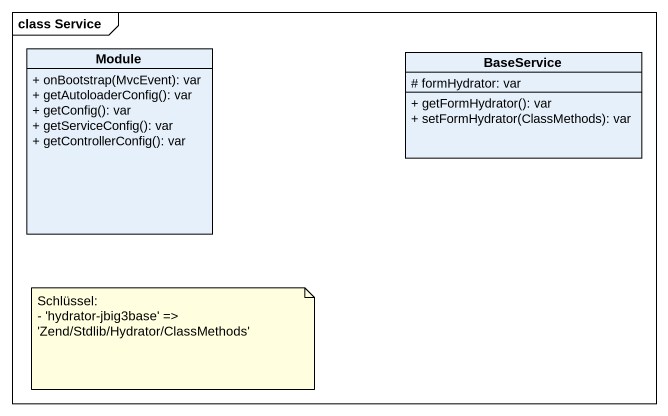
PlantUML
@startuml
mainframe class Service
hide circle
hide empty members
skinparam classAttributeIconSize 0
class Module {
  + onBootstrap(MvcEvent): var
  + getAutoloaderConfig(): var
  + getConfig(): var
  + getServiceConfig(): var
  + getControllerConfig(): var
}
class BaseService {
  # formHydrator: var
  + getFormHydrator(): var
  + setFormHydrator(ClassMethods): var
}
note as N1
  Schlüssel:
  - 'hydrator-jbig3base' => 'Zend/Stdlib/Hydrator/ClassMethods'
end note
@enduml
